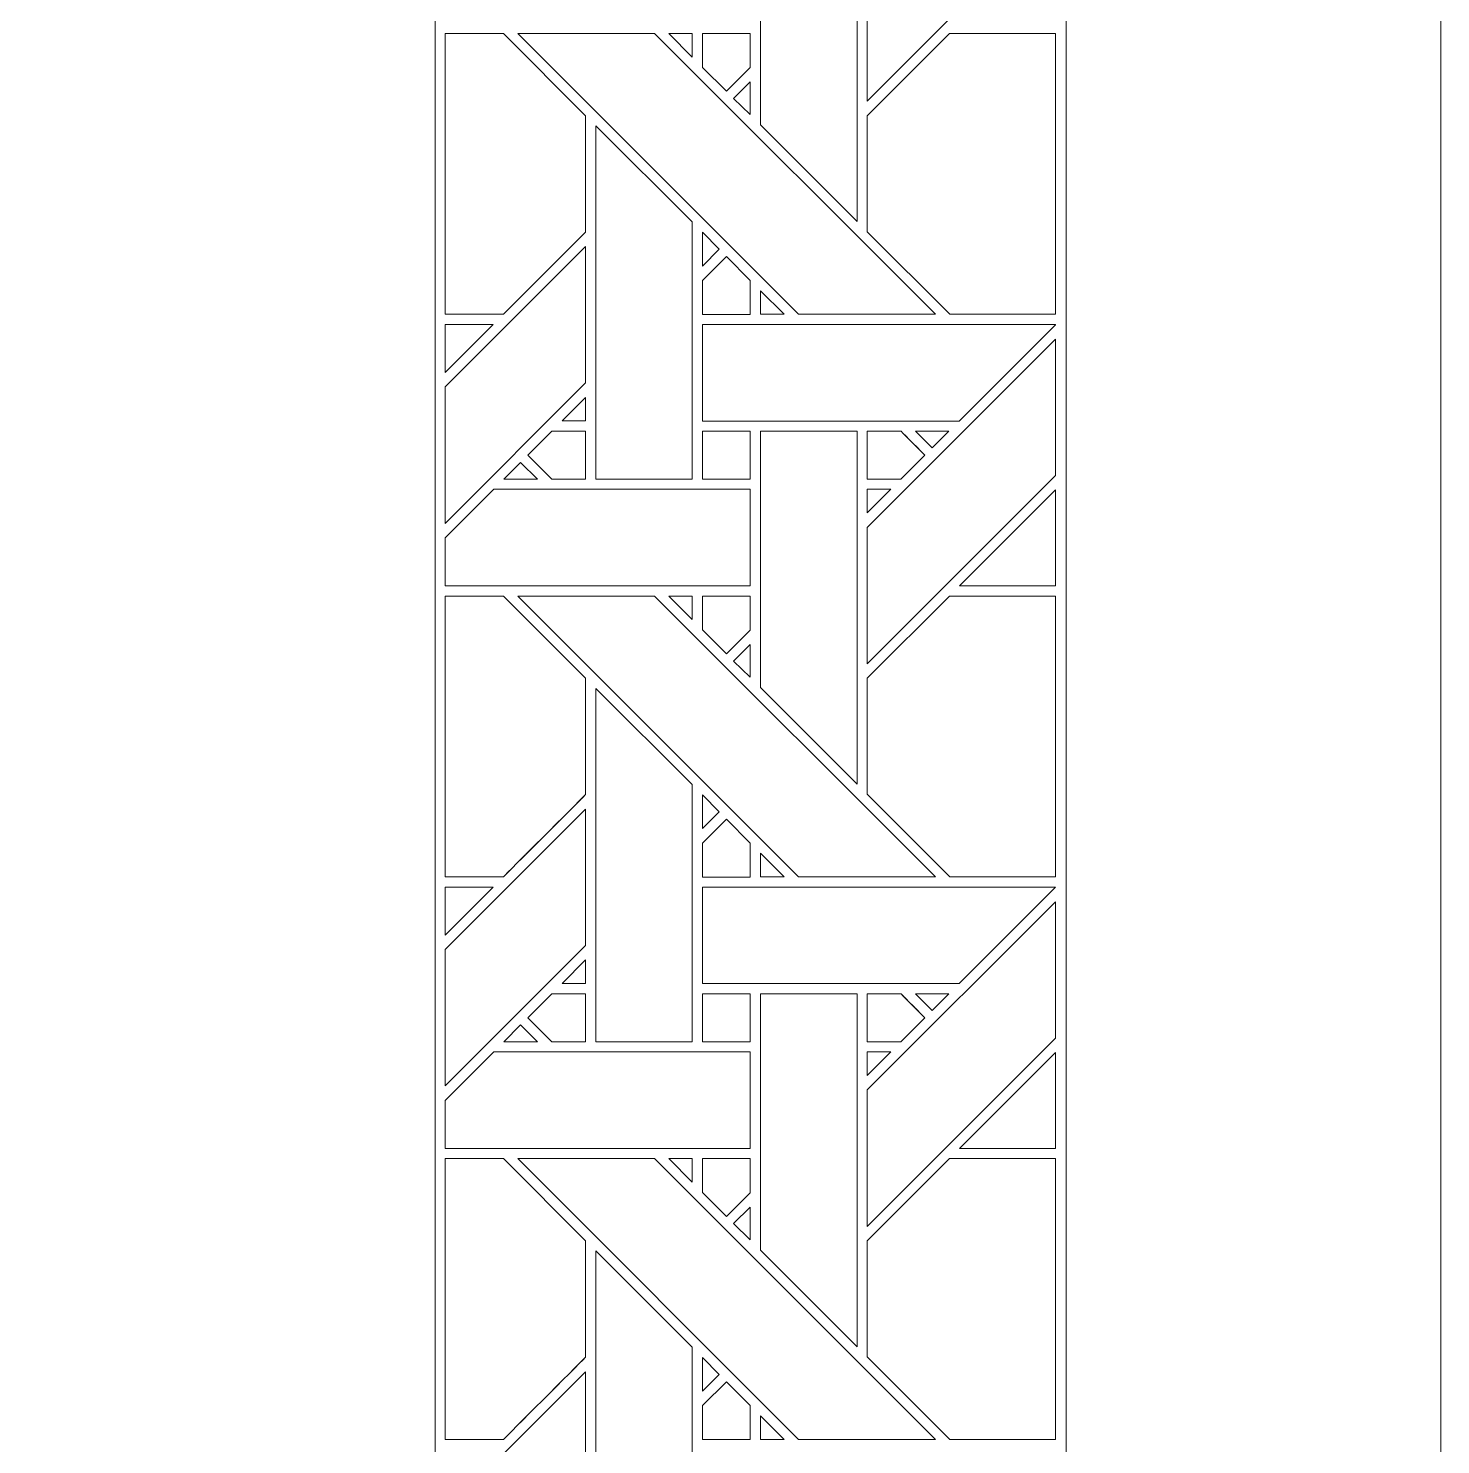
# Model space of a CAD drawing. Header units: inches. Extents: x 7.4 to 17.4, y 4.1 to 14.1.
# Drawn here: x 15 to 17.383, y 6.477 to 8.866 of the extents above; entities that cross this region are included whole.
import ezdxf

# ---------------------------------------------------------------- set-up
doc = ezdxf.new("R2010")
doc.units = ezdxf.units.IN
doc.header["$MEASUREMENT"] = 0
doc.layers.add('Design', color=7, linetype='Continuous', lineweight=0)

msp = doc.modelspace()

# ---------------------------------------------------------------- linework, layer by layer
at = {"layer": 'Design'}
for points, knots in [([(7.3829, 14.0948), (7.3829, 14.0948), (7.3829, 4.0948), (7.3829, 4.0948), (7.3829, 4.0948), (17.3829, 4.0948), (17.3829, 4.0948), (17.3829, 4.0948), (17.3829, 14.0948), (17.3829, 14.0948), (17.3829, 14.0948), (7.3829, 14.0948), (7.3829, 14.0948)], [0, 0, 0, 0, 1, 1, 1, 2, 2, 2, 3, 3, 3, 4, 4, 4, 4]), ([(8.0149, 13.4627), (8.0149, 13.4627), (8.0149, 4.7268), (8.0149, 4.7268), (8.0149, 4.7268), (16.7508, 4.7268), (16.7508, 4.7268), (16.7508, 4.7268), (16.7508, 13.4627), (16.7508, 13.4627), (16.7508, 13.4627), (8.0149, 13.4627), (8.0149, 13.4627)], [0, 0, 0, 0, 1, 1, 1, 2, 2, 2, 3, 3, 3, 4, 4, 4, 4]), ([(9.079, 5.7909), (9.079, 5.7909), (9.079, 12.3986), (9.079, 12.3986), (9.079, 12.3986), (15.6867, 12.3986), (15.6867, 12.3986), (15.6867, 12.3986), (15.6867, 5.7909), (15.6867, 5.7909), (15.6867, 5.7909), (9.079, 5.7909), (9.079, 5.7909)], [0, 0, 0, 0, 1, 1, 1, 2, 2, 2, 3, 3, 3, 4, 4, 4, 4]), ([(16.7329, 9.0605), (16.7329, 9.0605), (16.4153, 8.743), (16.4153, 8.743), (16.4153, 8.743), (16.4153, 8.9731), (16.4153, 8.9731), (16.4153, 8.9731), (16.7329, 9.2906), (16.7329, 9.2906), (16.7329, 9.2906), (16.7329, 9.0605), (16.7329, 9.0605)], [0, 0, 0, 0, 1, 1, 1, 2, 2, 2, 3, 3, 3, 4, 4, 4, 4]), ([(16.2352, 8.703), (16.2352, 8.703), (16.2352, 9.1352), (16.2352, 9.1352), (16.2352, 9.1352), (16.3982, 9.1352), (16.3982, 9.1352), (16.3982, 9.1352), (16.3982, 8.5401), (16.3982, 8.5401), (16.3982, 8.5401), (16.2352, 8.703), (16.2352, 8.703)], [0, 0, 0, 0, 1, 1, 1, 2, 2, 2, 3, 3, 3, 4, 4, 4, 4]), ([(15.8016, 8.3837), (15.8016, 8.3837), (15.7034, 8.3837), (15.7034, 8.3837), (15.7034, 8.3837), (15.7034, 8.8573), (15.7034, 8.8573), (15.7034, 8.8573), (15.8015, 8.8573), (15.8015, 8.8573), (15.8015, 8.8573), (15.9403, 8.7186), (15.9403, 8.7186), (15.9403, 8.7186), (15.9403, 8.5224), (15.9403, 8.5224), (15.9225, 8.5044), (15.8105, 8.3927), (15.8016, 8.3837)], [0, 0, 0, 0, 1, 1, 1, 2, 2, 2, 3, 3, 3, 4, 4, 4, 5, 5, 5, 6, 6, 6, 6]), ([(15.9403, 8.5224), (15.9221, 8.5041), (15.8102, 8.3924), (15.8016, 8.3837), (15.8016, 8.3837), (15.7034, 8.3837), (15.7034, 8.3837), (15.7034, 8.3837), (15.7034, 8.8573), (15.7034, 8.8573), (15.7034, 8.8573), (15.8015, 8.8573), (15.8015, 8.8573), (15.8015, 8.8573), (15.9403, 8.7186), (15.9403, 8.7186), (15.9403, 8.7186), (15.9403, 8.5224), (15.9403, 8.5224)], [0, 0, 0, 0, 1, 1, 1, 2, 2, 2, 3, 3, 3, 4, 4, 4, 5, 5, 5, 6, 6, 6, 6]), ([(16.5303, 8.3837), (16.5303, 8.3837), (16.2993, 8.3837), (16.2993, 8.3837), (16.2993, 8.3837), (15.8257, 8.8573), (15.8257, 8.8573), (15.8257, 8.8573), (16.0567, 8.8573), (16.0567, 8.8573), (16.0567, 8.8573), (16.5303, 8.3837), (16.5303, 8.3837)], [0, 0, 0, 0, 1, 1, 1, 2, 2, 2, 3, 3, 3, 4, 4, 4, 4]), ([(16.0808, 8.8573), (16.0808, 8.8573), (16.1202, 8.8573), (16.1202, 8.8573), (16.1202, 8.8573), (16.1202, 8.8175), (16.1202, 8.8175), (16.1202, 8.8175), (16.0808, 8.8573), (16.0808, 8.8573)], [0, 0, 0, 0, 1, 1, 1, 2, 2, 2, 3, 3, 3, 3]), ([(16.1375, 8.8573), (16.1375, 8.8573), (16.2177, 8.8573), (16.2177, 8.8573), (16.2177, 8.8573), (16.2177, 8.7997), (16.2177, 8.7997), (16.2177, 8.7997), (16.1778, 8.7598), (16.1778, 8.7598), (16.1778, 8.7598), (16.1375, 8.8001), (16.1375, 8.8001), (16.1375, 8.8001), (16.1375, 8.8573), (16.1375, 8.8573)], [0, 0, 0, 0, 1, 1, 1, 2, 2, 2, 3, 3, 3, 4, 4, 4, 5, 5, 5, 5]), ([(16.1778, 8.7598), (16.1778, 8.7598), (16.1375, 8.8001), (16.1375, 8.8001), (16.1375, 8.8001), (16.1375, 8.8573), (16.1375, 8.8573), (16.1375, 8.8573), (16.2177, 8.8573), (16.2177, 8.8573), (16.2177, 8.8573), (16.2177, 8.7997), (16.2177, 8.7997), (16.2177, 8.7997), (16.1778, 8.7598), (16.1778, 8.7598)], [0, 0, 0, 0, 1, 1, 1, 2, 2, 2, 3, 3, 3, 4, 4, 4, 5, 5, 5, 5]), ([(16.7329, 8.3837), (16.7329, 8.3837), (16.5546, 8.3837), (16.5546, 8.3837), (16.5546, 8.3837), (16.4153, 8.5229), (16.4153, 8.5229), (16.4153, 8.5229), (16.4153, 8.7186), (16.4153, 8.7186), (16.4153, 8.7186), (16.554, 8.8573), (16.554, 8.8573), (16.554, 8.8573), (16.7329, 8.8573), (16.7329, 8.8573), (16.7329, 8.8573), (16.7329, 8.3837), (16.7329, 8.3837)], [0, 0, 0, 0, 1, 1, 1, 2, 2, 2, 3, 3, 3, 4, 4, 4, 5, 5, 5, 6, 6, 6, 6]), ([(16.7329, 8.3837), (16.7329, 8.3837), (16.5546, 8.3837), (16.5546, 8.3837), (16.5546, 8.3837), (16.4153, 8.5229), (16.4153, 8.5229), (16.4153, 8.5229), (16.4153, 8.7186), (16.4153, 8.7186), (16.4153, 8.7186), (16.554, 8.8573), (16.554, 8.8573), (16.554, 8.8573), (16.7329, 8.8573), (16.7329, 8.8573), (16.7329, 8.8573), (16.7329, 8.3837), (16.7329, 8.3837)], [0, 0, 0, 0, 1, 1, 1, 2, 2, 2, 3, 3, 3, 4, 4, 4, 5, 5, 5, 6, 6, 6, 6]), ([(16.2177, 8.7755), (16.2177, 8.7755), (16.2177, 8.7203), (16.2177, 8.7203), (16.2177, 8.7203), (16.1899, 8.7477), (16.1899, 8.7477), (16.1899, 8.7477), (16.2177, 8.7755), (16.2177, 8.7755)], [0, 0, 0, 0, 1, 1, 1, 2, 2, 2, 3, 3, 3, 3]), ([(15.9574, 8.1057), (15.9574, 8.1057), (15.9574, 8.7015), (15.9574, 8.7015), (15.9574, 8.7015), (16.1201, 8.5394), (16.1201, 8.5394), (16.1201, 8.5394), (16.1201, 8.1057), (16.1201, 8.1057), (16.1201, 8.1057), (15.9574, 8.1057), (15.9574, 8.1057)], [0, 0, 0, 0, 1, 1, 1, 2, 2, 2, 3, 3, 3, 4, 4, 4, 4]), ([(16.1374, 8.4651), (16.1374, 8.4651), (16.1374, 8.5219), (16.1374, 8.5219), (16.1374, 8.5219), (16.1656, 8.4933), (16.1656, 8.4933), (16.1656, 8.4933), (16.1374, 8.4651), (16.1374, 8.4651)], [0, 0, 0, 0, 1, 1, 1, 2, 2, 2, 3, 3, 3, 3]), ([(15.9403, 8.498), (15.9403, 8.498), (15.9403, 8.2679), (15.9403, 8.2679), (15.9403, 8.2679), (15.7034, 8.0311), (15.7034, 8.0311), (15.7034, 8.0311), (15.7034, 8.2612), (15.7034, 8.2612), (15.7034, 8.2612), (15.9403, 8.498), (15.9403, 8.498)], [0, 0, 0, 0, 1, 1, 1, 2, 2, 2, 3, 3, 3, 4, 4, 4, 4]), ([(16.2181, 8.3834), (16.2181, 8.3834), (16.1375, 8.3834), (16.1375, 8.3834), (16.1375, 8.3834), (16.1375, 8.4407), (16.1375, 8.4407), (16.1375, 8.4407), (16.1778, 8.4811), (16.1778, 8.4811), (16.1778, 8.4811), (16.2181, 8.4407), (16.2181, 8.4407), (16.2181, 8.4407), (16.2181, 8.3834), (16.2181, 8.3834)], [0, 0, 0, 0, 1, 1, 1, 2, 2, 2, 3, 3, 3, 4, 4, 4, 5, 5, 5, 5]), ([(16.1375, 8.4407), (16.1375, 8.4407), (16.1778, 8.4811), (16.1778, 8.4811), (16.1778, 8.4811), (16.2181, 8.4407), (16.2181, 8.4407), (16.2181, 8.4407), (16.2181, 8.3834), (16.2181, 8.3834), (16.2181, 8.3834), (16.1375, 8.3834), (16.1375, 8.3834), (16.1375, 8.3834), (16.1375, 8.4407), (16.1375, 8.4407)], [0, 0, 0, 0, 1, 1, 1, 2, 2, 2, 3, 3, 3, 4, 4, 4, 5, 5, 5, 5]), ([(16.2751, 8.3837), (16.2751, 8.3837), (16.2354, 8.3837), (16.2354, 8.3837), (16.2354, 8.3837), (16.2354, 8.4235), (16.2354, 8.4235), (16.2354, 8.4235), (16.2751, 8.3837), (16.2751, 8.3837)], [0, 0, 0, 0, 1, 1, 1, 2, 2, 2, 3, 3, 3, 3]), ([(15.7034, 8.2855), (15.7034, 8.2855), (15.7034, 8.3664), (15.7034, 8.3664), (15.7034, 8.3664), (15.7844, 8.3664), (15.7844, 8.3664), (15.7844, 8.3664), (15.7034, 8.2855), (15.7034, 8.2855)], [0, 0, 0, 0, 1, 1, 1, 2, 2, 2, 3, 3, 3, 3]), ([(16.7329, 8.3661), (16.7329, 8.3661), (16.5704, 8.2037), (16.5704, 8.2037), (16.5704, 8.2037), (16.1375, 8.2037), (16.1375, 8.2037), (16.1375, 8.2037), (16.1375, 8.3664), (16.1375, 8.3664), (16.1375, 8.3664), (16.7329, 8.3664), (16.7329, 8.3664), (16.7329, 8.3664), (16.7329, 8.3661), (16.7329, 8.3661)], [0, 0, 0, 0, 1, 1, 1, 2, 2, 2, 3, 3, 3, 4, 4, 4, 5, 5, 5, 5]), ([(16.7329, 8.1118), (16.7329, 8.1118), (16.4153, 7.7943), (16.4153, 7.7943), (16.4153, 7.7943), (16.4153, 8.0244), (16.4153, 8.0244), (16.4153, 8.0244), (16.7329, 8.3419), (16.7329, 8.3419), (16.7329, 8.3419), (16.7329, 8.1118), (16.7329, 8.1118)], [0, 0, 0, 0, 1, 1, 1, 2, 2, 2, 3, 3, 3, 4, 4, 4, 4]), ([(15.9403, 8.2435), (15.9403, 8.2435), (15.9403, 8.2038), (15.9403, 8.2038), (15.9403, 8.2038), (15.9005, 8.2038), (15.9005, 8.2038), (15.9005, 8.2038), (15.9403, 8.2435), (15.9403, 8.2435)], [0, 0, 0, 0, 1, 1, 1, 2, 2, 2, 3, 3, 3, 3]), ([(15.9403, 8.1057), (15.9403, 8.1057), (15.8832, 8.1057), (15.8832, 8.1057), (15.8832, 8.1057), (15.8428, 8.1461), (15.8428, 8.1461), (15.8428, 8.1461), (15.8832, 8.1865), (15.8832, 8.1865), (15.8832, 8.1865), (15.9403, 8.1865), (15.9403, 8.1865), (15.9403, 8.1865), (15.9403, 8.1057), (15.9403, 8.1057)], [0, 0, 0, 0, 1, 1, 1, 2, 2, 2, 3, 3, 3, 4, 4, 4, 5, 5, 5, 5]), ([(15.8428, 8.1461), (15.8428, 8.1461), (15.8832, 8.1865), (15.8832, 8.1865), (15.8832, 8.1865), (15.9403, 8.1865), (15.9403, 8.1865), (15.9403, 8.1865), (15.9403, 8.1057), (15.9403, 8.1057), (15.9403, 8.1057), (15.8832, 8.1057), (15.8832, 8.1057), (15.8832, 8.1057), (15.8428, 8.1461), (15.8428, 8.1461)], [0, 0, 0, 0, 1, 1, 1, 2, 2, 2, 3, 3, 3, 4, 4, 4, 5, 5, 5, 5]), ([(16.1375, 8.1865), (16.1375, 8.1865), (16.2177, 8.1865), (16.2177, 8.1865), (16.2177, 8.1865), (16.2177, 8.1057), (16.2177, 8.1057), (16.2177, 8.1057), (16.1375, 8.1057), (16.1375, 8.1057), (16.1375, 8.1057), (16.1375, 8.1865), (16.1375, 8.1865)], [0, 0, 0, 0, 1, 1, 1, 2, 2, 2, 3, 3, 3, 4, 4, 4, 4]), ([(16.2177, 8.1057), (16.2177, 8.1057), (16.1375, 8.1057), (16.1375, 8.1057), (16.1375, 8.1057), (16.1375, 8.1865), (16.1375, 8.1865), (16.1375, 8.1865), (16.2177, 8.1865), (16.2177, 8.1865), (16.2177, 8.1865), (16.2177, 8.1057), (16.2177, 8.1057)], [0, 0, 0, 0, 1, 1, 1, 2, 2, 2, 3, 3, 3, 4, 4, 4, 4]), ([(16.2352, 7.7543), (16.2352, 7.7543), (16.2352, 8.1865), (16.2352, 8.1865), (16.2352, 8.1865), (16.3982, 8.1865), (16.3982, 8.1865), (16.3982, 8.1865), (16.3982, 7.5914), (16.3982, 7.5914), (16.3982, 7.5914), (16.2352, 7.7543), (16.2352, 7.7543)], [0, 0, 0, 0, 1, 1, 1, 2, 2, 2, 3, 3, 3, 4, 4, 4, 4]), ([(16.4153, 8.1865), (16.4153, 8.1865), (16.4724, 8.1865), (16.4724, 8.1865), (16.4775, 8.1813), (16.5083, 8.1505), (16.5127, 8.1461), (16.5127, 8.1461), (16.4723, 8.1057), (16.4723, 8.1057), (16.4723, 8.1057), (16.4153, 8.1057), (16.4153, 8.1057), (16.4153, 8.1057), (16.4153, 8.1865), (16.4153, 8.1865)], [0, 0, 0, 0, 1, 1, 1, 2, 2, 2, 3, 3, 3, 4, 4, 4, 5, 5, 5, 5]), ([(16.5127, 8.1461), (16.5127, 8.1461), (16.4723, 8.1057), (16.4723, 8.1057), (16.4723, 8.1057), (16.4153, 8.1057), (16.4153, 8.1057), (16.4153, 8.1057), (16.4153, 8.1865), (16.4153, 8.1865), (16.4153, 8.1865), (16.4724, 8.1865), (16.4724, 8.1865), (16.4777, 8.1812), (16.5085, 8.1503), (16.5127, 8.1461)], [0, 0, 0, 0, 1, 1, 1, 2, 2, 2, 3, 3, 3, 4, 4, 4, 5, 5, 5, 5]), ([(16.4967, 8.1865), (16.4967, 8.1865), (16.5532, 8.1865), (16.5532, 8.1865), (16.5532, 8.1865), (16.5249, 8.1583), (16.5249, 8.1583), (16.5249, 8.1583), (16.4967, 8.1865), (16.4967, 8.1865)], [0, 0, 0, 0, 1, 1, 1, 2, 2, 2, 3, 3, 3, 3]), ([(15.8307, 8.1339), (15.8307, 8.1339), (15.8589, 8.1057), (15.8589, 8.1057), (15.8589, 8.1057), (15.8024, 8.1057), (15.8024, 8.1057), (15.8024, 8.1057), (15.8307, 8.1339), (15.8307, 8.1339)], [0, 0, 0, 0, 1, 1, 1, 2, 2, 2, 3, 3, 3, 3]), ([(16.2177, 8.0885), (16.2177, 8.0885), (16.2177, 7.9257), (16.2177, 7.9257), (16.2177, 7.9257), (15.7034, 7.9257), (15.7034, 7.9257), (15.7034, 7.9257), (15.7034, 8.0067), (15.7034, 8.0067), (15.7034, 8.0067), (15.7853, 8.0885), (15.7853, 8.0885), (15.7853, 8.0885), (16.2177, 8.0885), (16.2177, 8.0885)], [0, 0, 0, 0, 1, 1, 1, 2, 2, 2, 3, 3, 3, 4, 4, 4, 5, 5, 5, 5]), ([(16.4551, 8.0885), (16.4551, 8.0885), (16.4153, 8.0487), (16.4153, 8.0487), (16.4153, 8.0487), (16.4153, 8.0885), (16.4153, 8.0885), (16.4153, 8.0885), (16.4551, 8.0885), (16.4551, 8.0885)], [0, 0, 0, 0, 1, 1, 1, 2, 2, 2, 3, 3, 3, 3]), ([(16.7329, 7.9257), (16.7329, 7.9257), (16.5711, 7.9257), (16.5711, 7.9257), (16.5711, 7.9257), (16.7329, 8.0874), (16.7329, 8.0874), (16.7329, 8.0874), (16.7329, 7.9257), (16.7329, 7.9257)], [0, 0, 0, 0, 1, 1, 1, 2, 2, 2, 3, 3, 3, 3]), ([(15.8016, 7.435), (15.8016, 7.435), (15.7034, 7.435), (15.7034, 7.435), (15.7034, 7.435), (15.7034, 7.9086), (15.7034, 7.9086), (15.7034, 7.9086), (15.8015, 7.9086), (15.8015, 7.9086), (15.8015, 7.9086), (15.9403, 7.7699), (15.9403, 7.7699), (15.9403, 7.7699), (15.9403, 7.5737), (15.9403, 7.5737), (15.9225, 7.5557), (15.8105, 7.444), (15.8016, 7.435)], [0, 0, 0, 0, 1, 1, 1, 2, 2, 2, 3, 3, 3, 4, 4, 4, 5, 5, 5, 6, 6, 6, 6]), ([(15.9403, 7.5737), (15.9223, 7.5555), (15.8104, 7.4438), (15.8016, 7.435), (15.8016, 7.435), (15.7034, 7.435), (15.7034, 7.435), (15.7034, 7.435), (15.7034, 7.9086), (15.7034, 7.9086), (15.7034, 7.9086), (15.8015, 7.9086), (15.8015, 7.9086), (15.8015, 7.9086), (15.9403, 7.7699), (15.9403, 7.7699), (15.9403, 7.7699), (15.9403, 7.5737), (15.9403, 7.5737)], [0, 0, 0, 0, 1, 1, 1, 2, 2, 2, 3, 3, 3, 4, 4, 4, 5, 5, 5, 6, 6, 6, 6]), ([(16.5303, 7.435), (16.5303, 7.435), (16.2993, 7.435), (16.2993, 7.435), (16.2993, 7.435), (15.8257, 7.9086), (15.8257, 7.9086), (15.8257, 7.9086), (16.0567, 7.9086), (16.0567, 7.9086), (16.0567, 7.9086), (16.5303, 7.435), (16.5303, 7.435)], [0, 0, 0, 0, 1, 1, 1, 2, 2, 2, 3, 3, 3, 4, 4, 4, 4]), ([(16.0808, 7.9086), (16.0808, 7.9086), (16.1202, 7.9086), (16.1202, 7.9086), (16.1202, 7.9086), (16.1202, 7.8688), (16.1202, 7.8688), (16.1202, 7.8688), (16.0808, 7.9086), (16.0808, 7.9086)], [0, 0, 0, 0, 1, 1, 1, 2, 2, 2, 3, 3, 3, 3]), ([(16.1375, 7.9086), (16.1375, 7.9086), (16.2177, 7.9086), (16.2177, 7.9086), (16.2177, 7.9086), (16.2177, 7.851), (16.2177, 7.851), (16.2177, 7.851), (16.1778, 7.8111), (16.1778, 7.8111), (16.1778, 7.8111), (16.1375, 7.8514), (16.1375, 7.8514), (16.1375, 7.8514), (16.1375, 7.9086), (16.1375, 7.9086)], [0, 0, 0, 0, 1, 1, 1, 2, 2, 2, 3, 3, 3, 4, 4, 4, 5, 5, 5, 5]), ([(16.1778, 7.8111), (16.1778, 7.8111), (16.1375, 7.8514), (16.1375, 7.8514), (16.1375, 7.8514), (16.1375, 7.9086), (16.1375, 7.9086), (16.1375, 7.9086), (16.2177, 7.9086), (16.2177, 7.9086), (16.2177, 7.9086), (16.2177, 7.851), (16.2177, 7.851), (16.2177, 7.851), (16.1778, 7.8111), (16.1778, 7.8111)], [0, 0, 0, 0, 1, 1, 1, 2, 2, 2, 3, 3, 3, 4, 4, 4, 5, 5, 5, 5]), ([(16.7329, 7.435), (16.7329, 7.435), (16.5546, 7.435), (16.5546, 7.435), (16.5546, 7.435), (16.4153, 7.5742), (16.4153, 7.5742), (16.4153, 7.5742), (16.4153, 7.7699), (16.4153, 7.7699), (16.4153, 7.7699), (16.554, 7.9086), (16.554, 7.9086), (16.554, 7.9086), (16.7329, 7.9086), (16.7329, 7.9086), (16.7329, 7.9086), (16.7329, 7.435), (16.7329, 7.435)], [0, 0, 0, 0, 1, 1, 1, 2, 2, 2, 3, 3, 3, 4, 4, 4, 5, 5, 5, 6, 6, 6, 6]), ([(16.7329, 7.435), (16.7329, 7.435), (16.5546, 7.435), (16.5546, 7.435), (16.5546, 7.435), (16.4153, 7.5742), (16.4153, 7.5742), (16.4153, 7.5742), (16.4153, 7.7699), (16.4153, 7.7699), (16.4153, 7.7699), (16.554, 7.9086), (16.554, 7.9086), (16.554, 7.9086), (16.7329, 7.9086), (16.7329, 7.9086), (16.7329, 7.9086), (16.7329, 7.435), (16.7329, 7.435)], [0, 0, 0, 0, 1, 1, 1, 2, 2, 2, 3, 3, 3, 4, 4, 4, 5, 5, 5, 6, 6, 6, 6]), ([(16.2177, 7.8268), (16.2177, 7.8268), (16.2177, 7.7716), (16.2177, 7.7716), (16.2177, 7.7716), (16.1899, 7.799), (16.1899, 7.799), (16.1899, 7.799), (16.2177, 7.8268), (16.2177, 7.8268)], [0, 0, 0, 0, 1, 1, 1, 2, 2, 2, 3, 3, 3, 3]), ([(15.9574, 7.157), (15.9574, 7.157), (15.9574, 7.7528), (15.9574, 7.7528), (15.9574, 7.7528), (16.1201, 7.5906), (16.1201, 7.5906), (16.1201, 7.5906), (16.1201, 7.157), (16.1201, 7.157), (16.1201, 7.157), (15.9574, 7.157), (15.9574, 7.157)], [0, 0, 0, 0, 1, 1, 1, 2, 2, 2, 3, 3, 3, 4, 4, 4, 4]), ([(16.1374, 7.5164), (16.1374, 7.5164), (16.1374, 7.5732), (16.1374, 7.5732), (16.1374, 7.5732), (16.1656, 7.5446), (16.1656, 7.5446), (16.1656, 7.5446), (16.1374, 7.5164), (16.1374, 7.5164)], [0, 0, 0, 0, 1, 1, 1, 2, 2, 2, 3, 3, 3, 3]), ([(15.9403, 7.5492), (15.9403, 7.5492), (15.9403, 7.3192), (15.9403, 7.3192), (15.9403, 7.3192), (15.7034, 7.0824), (15.7034, 7.0824), (15.7034, 7.0824), (15.7034, 7.3124), (15.7034, 7.3124), (15.7034, 7.3124), (15.9403, 7.5492), (15.9403, 7.5492)], [0, 0, 0, 0, 1, 1, 1, 2, 2, 2, 3, 3, 3, 4, 4, 4, 4]), ([(16.2181, 7.4347), (16.2181, 7.4347), (16.1375, 7.4347), (16.1375, 7.4347), (16.1375, 7.4347), (16.1375, 7.492), (16.1375, 7.492), (16.1375, 7.492), (16.1778, 7.5323), (16.1778, 7.5323), (16.1778, 7.5323), (16.2181, 7.492), (16.2181, 7.492), (16.2181, 7.492), (16.2181, 7.4347), (16.2181, 7.4347)], [0, 0, 0, 0, 1, 1, 1, 2, 2, 2, 3, 3, 3, 4, 4, 4, 5, 5, 5, 5]), ([(16.1375, 7.492), (16.1375, 7.492), (16.1778, 7.5323), (16.1778, 7.5323), (16.1778, 7.5323), (16.2181, 7.492), (16.2181, 7.492), (16.2181, 7.492), (16.2181, 7.4347), (16.2181, 7.4347), (16.2181, 7.4347), (16.1375, 7.4347), (16.1375, 7.4347), (16.1375, 7.4347), (16.1375, 7.492), (16.1375, 7.492)], [0, 0, 0, 0, 1, 1, 1, 2, 2, 2, 3, 3, 3, 4, 4, 4, 5, 5, 5, 5]), ([(16.2751, 7.4349), (16.2751, 7.4349), (16.2354, 7.4349), (16.2354, 7.4349), (16.2354, 7.4349), (16.2354, 7.4747), (16.2354, 7.4747), (16.2354, 7.4747), (16.2751, 7.4349), (16.2751, 7.4349)], [0, 0, 0, 0, 1, 1, 1, 2, 2, 2, 3, 3, 3, 3]), ([(15.7034, 7.3367), (15.7034, 7.3367), (15.7034, 7.4177), (15.7034, 7.4177), (15.7034, 7.4177), (15.7844, 7.4177), (15.7844, 7.4177), (15.7844, 7.4177), (15.7034, 7.3367), (15.7034, 7.3367)], [0, 0, 0, 0, 1, 1, 1, 2, 2, 2, 3, 3, 3, 3]), ([(16.7329, 7.4174), (16.7329, 7.4174), (16.5704, 7.255), (16.5704, 7.255), (16.5704, 7.255), (16.1375, 7.255), (16.1375, 7.255), (16.1375, 7.255), (16.1375, 7.4177), (16.1375, 7.4177), (16.1375, 7.4177), (16.7329, 7.4177), (16.7329, 7.4177), (16.7329, 7.4177), (16.7329, 7.4174), (16.7329, 7.4174)], [0, 0, 0, 0, 1, 1, 1, 2, 2, 2, 3, 3, 3, 4, 4, 4, 5, 5, 5, 5]), ([(16.7329, 7.1631), (16.7329, 7.1631), (16.4153, 6.8455), (16.4153, 6.8455), (16.4153, 6.8455), (16.4153, 7.0756), (16.4153, 7.0756), (16.4153, 7.0756), (16.7329, 7.3931), (16.7329, 7.3931), (16.7329, 7.3931), (16.7329, 7.1631), (16.7329, 7.1631)], [0, 0, 0, 0, 1, 1, 1, 2, 2, 2, 3, 3, 3, 4, 4, 4, 4]), ([(15.9403, 7.2948), (15.9403, 7.2948), (15.9403, 7.255), (15.9403, 7.255), (15.9403, 7.255), (15.9005, 7.255), (15.9005, 7.255), (15.9005, 7.255), (15.9403, 7.2948), (15.9403, 7.2948)], [0, 0, 0, 0, 1, 1, 1, 2, 2, 2, 3, 3, 3, 3]), ([(15.9403, 7.1569), (15.9403, 7.1569), (15.8832, 7.1569), (15.8832, 7.1569), (15.8832, 7.1569), (15.8428, 7.1973), (15.8428, 7.1973), (15.8428, 7.1973), (15.8832, 7.2377), (15.8832, 7.2377), (15.8832, 7.2377), (15.9403, 7.2377), (15.9403, 7.2377), (15.9403, 7.2377), (15.9403, 7.1569), (15.9403, 7.1569)], [0, 0, 0, 0, 1, 1, 1, 2, 2, 2, 3, 3, 3, 4, 4, 4, 5, 5, 5, 5]), ([(15.8428, 7.1973), (15.8428, 7.1973), (15.8832, 7.2377), (15.8832, 7.2377), (15.8832, 7.2377), (15.9403, 7.2377), (15.9403, 7.2377), (15.9403, 7.2377), (15.9403, 7.1569), (15.9403, 7.1569), (15.9403, 7.1569), (15.8832, 7.1569), (15.8832, 7.1569), (15.8832, 7.1569), (15.8428, 7.1973), (15.8428, 7.1973)], [0, 0, 0, 0, 1, 1, 1, 2, 2, 2, 3, 3, 3, 4, 4, 4, 5, 5, 5, 5]), ([(16.1375, 7.2377), (16.1375, 7.2377), (16.2177, 7.2377), (16.2177, 7.2377), (16.2177, 7.2377), (16.2177, 7.1569), (16.2177, 7.1569), (16.2177, 7.1569), (16.1375, 7.1569), (16.1375, 7.1569), (16.1375, 7.1569), (16.1375, 7.2377), (16.1375, 7.2377)], [0, 0, 0, 0, 1, 1, 1, 2, 2, 2, 3, 3, 3, 4, 4, 4, 4]), ([(16.2177, 7.1569), (16.2177, 7.1569), (16.1375, 7.1569), (16.1375, 7.1569), (16.1375, 7.1569), (16.1375, 7.2377), (16.1375, 7.2377), (16.1375, 7.2377), (16.2177, 7.2377), (16.2177, 7.2377), (16.2177, 7.2377), (16.2177, 7.1569), (16.2177, 7.1569)], [0, 0, 0, 0, 1, 1, 1, 2, 2, 2, 3, 3, 3, 4, 4, 4, 4]), ([(16.2352, 6.8055), (16.2352, 6.8055), (16.2352, 7.2377), (16.2352, 7.2377), (16.2352, 7.2377), (16.3982, 7.2377), (16.3982, 7.2377), (16.3982, 7.2377), (16.3982, 6.6426), (16.3982, 6.6426), (16.3982, 6.6426), (16.2352, 6.8055), (16.2352, 6.8055)], [0, 0, 0, 0, 1, 1, 1, 2, 2, 2, 3, 3, 3, 4, 4, 4, 4]), ([(16.4153, 7.2377), (16.4153, 7.2377), (16.4724, 7.2377), (16.4724, 7.2377), (16.4775, 7.2326), (16.5083, 7.2018), (16.5127, 7.1974), (16.5127, 7.1974), (16.4723, 7.1569), (16.4723, 7.1569), (16.4723, 7.1569), (16.4153, 7.1569), (16.4153, 7.1569), (16.4153, 7.1569), (16.4153, 7.2377), (16.4153, 7.2377)], [0, 0, 0, 0, 1, 1, 1, 2, 2, 2, 3, 3, 3, 4, 4, 4, 5, 5, 5, 5]), ([(16.5127, 7.1974), (16.5127, 7.1974), (16.4723, 7.1569), (16.4723, 7.1569), (16.4723, 7.1569), (16.4153, 7.1569), (16.4153, 7.1569), (16.4153, 7.1569), (16.4153, 7.2377), (16.4153, 7.2377), (16.4153, 7.2377), (16.4724, 7.2377), (16.4724, 7.2377), (16.4777, 7.2324), (16.5085, 7.2016), (16.5127, 7.1974)], [0, 0, 0, 0, 1, 1, 1, 2, 2, 2, 3, 3, 3, 4, 4, 4, 5, 5, 5, 5]), ([(16.4967, 7.2377), (16.4967, 7.2377), (16.5532, 7.2377), (16.5532, 7.2377), (16.5532, 7.2377), (16.5249, 7.2096), (16.5249, 7.2096), (16.5249, 7.2096), (16.4967, 7.2377), (16.4967, 7.2377)], [0, 0, 0, 0, 1, 1, 1, 2, 2, 2, 3, 3, 3, 3]), ([(15.8307, 7.1852), (15.8307, 7.1852), (15.8589, 7.157), (15.8589, 7.157), (15.8589, 7.157), (15.8024, 7.157), (15.8024, 7.157), (15.8024, 7.157), (15.8307, 7.1852), (15.8307, 7.1852)], [0, 0, 0, 0, 1, 1, 1, 2, 2, 2, 3, 3, 3, 3]), ([(16.2177, 7.1398), (16.2177, 7.1398), (16.2177, 6.977), (16.2177, 6.977), (16.2177, 6.977), (15.7034, 6.977), (15.7034, 6.977), (15.7034, 6.977), (15.7034, 7.058), (15.7034, 7.058), (15.7034, 7.058), (15.7853, 7.1398), (15.7853, 7.1398), (15.7853, 7.1398), (16.2177, 7.1398), (16.2177, 7.1398)], [0, 0, 0, 0, 1, 1, 1, 2, 2, 2, 3, 3, 3, 4, 4, 4, 5, 5, 5, 5]), ([(16.4551, 7.1398), (16.4551, 7.1398), (16.4153, 7.1), (16.4153, 7.1), (16.4153, 7.1), (16.4153, 7.1398), (16.4153, 7.1398), (16.4153, 7.1398), (16.4551, 7.1398), (16.4551, 7.1398)], [0, 0, 0, 0, 1, 1, 1, 2, 2, 2, 3, 3, 3, 3]), ([(16.7329, 6.977), (16.7329, 6.977), (16.5711, 6.977), (16.5711, 6.977), (16.5711, 6.977), (16.7329, 7.1387), (16.7329, 7.1387), (16.7329, 7.1387), (16.7329, 6.977), (16.7329, 6.977)], [0, 0, 0, 0, 1, 1, 1, 2, 2, 2, 3, 3, 3, 3]), ([(15.8016, 6.4862), (15.8016, 6.4862), (15.7034, 6.4862), (15.7034, 6.4862), (15.7034, 6.4862), (15.7034, 6.9598), (15.7034, 6.9598), (15.7034, 6.9598), (15.8015, 6.9598), (15.8015, 6.9598), (15.8015, 6.9598), (15.9403, 6.8211), (15.9403, 6.8211), (15.9403, 6.8211), (15.9403, 6.6249), (15.9403, 6.6249), (15.9225, 6.607), (15.8105, 6.4952), (15.8016, 6.4862)], [0, 0, 0, 0, 1, 1, 1, 2, 2, 2, 3, 3, 3, 4, 4, 4, 5, 5, 5, 6, 6, 6, 6]), ([(15.9403, 6.6249), (15.9223, 6.6069), (15.8105, 6.4951), (15.8016, 6.4862), (15.8016, 6.4862), (15.7034, 6.4862), (15.7034, 6.4862), (15.7034, 6.4862), (15.7034, 6.9598), (15.7034, 6.9598), (15.7034, 6.9598), (15.8015, 6.9598), (15.8015, 6.9598), (15.8015, 6.9598), (15.9403, 6.8211), (15.9403, 6.8211), (15.9403, 6.8211), (15.9403, 6.6249), (15.9403, 6.6249)], [0, 0, 0, 0, 1, 1, 1, 2, 2, 2, 3, 3, 3, 4, 4, 4, 5, 5, 5, 6, 6, 6, 6]), ([(16.5303, 6.4862), (16.5303, 6.4862), (16.2993, 6.4862), (16.2993, 6.4862), (16.2993, 6.4862), (15.8257, 6.9599), (15.8257, 6.9599), (15.8257, 6.9599), (16.0567, 6.9599), (16.0567, 6.9599), (16.0567, 6.9599), (16.5303, 6.4862), (16.5303, 6.4862)], [0, 0, 0, 0, 1, 1, 1, 2, 2, 2, 3, 3, 3, 4, 4, 4, 4]), ([(16.0808, 6.9599), (16.0808, 6.9599), (16.1202, 6.9599), (16.1202, 6.9599), (16.1202, 6.9599), (16.1202, 6.9201), (16.1202, 6.9201), (16.1202, 6.9201), (16.0808, 6.9599), (16.0808, 6.9599)], [0, 0, 0, 0, 1, 1, 1, 2, 2, 2, 3, 3, 3, 3]), ([(16.1375, 6.9599), (16.1375, 6.9599), (16.2177, 6.9599), (16.2177, 6.9599), (16.2177, 6.9599), (16.2177, 6.9023), (16.2177, 6.9023), (16.2177, 6.9023), (16.1778, 6.8623), (16.1778, 6.8623), (16.1778, 6.8623), (16.1375, 6.9027), (16.1375, 6.9027), (16.1375, 6.9027), (16.1375, 6.9599), (16.1375, 6.9599)], [0, 0, 0, 0, 1, 1, 1, 2, 2, 2, 3, 3, 3, 4, 4, 4, 5, 5, 5, 5]), ([(16.1778, 6.8623), (16.1778, 6.8623), (16.1375, 6.9027), (16.1375, 6.9027), (16.1375, 6.9027), (16.1375, 6.9599), (16.1375, 6.9599), (16.1375, 6.9599), (16.2177, 6.9599), (16.2177, 6.9599), (16.2177, 6.9599), (16.2177, 6.9023), (16.2177, 6.9023), (16.2177, 6.9023), (16.1778, 6.8623), (16.1778, 6.8623)], [0, 0, 0, 0, 1, 1, 1, 2, 2, 2, 3, 3, 3, 4, 4, 4, 5, 5, 5, 5]), ([(16.7329, 6.4862), (16.7329, 6.4862), (16.5546, 6.4862), (16.5546, 6.4862), (16.5546, 6.4862), (16.4153, 6.6255), (16.4153, 6.6255), (16.4153, 6.6255), (16.4153, 6.8211), (16.4153, 6.8211), (16.4153, 6.8211), (16.554, 6.9598), (16.554, 6.9598), (16.554, 6.9598), (16.7329, 6.9598), (16.7329, 6.9598), (16.7329, 6.9598), (16.7329, 6.4862), (16.7329, 6.4862)], [0, 0, 0, 0, 1, 1, 1, 2, 2, 2, 3, 3, 3, 4, 4, 4, 5, 5, 5, 6, 6, 6, 6]), ([(16.7329, 6.4862), (16.7329, 6.4862), (16.5546, 6.4862), (16.5546, 6.4862), (16.5546, 6.4862), (16.4153, 6.6255), (16.4153, 6.6255), (16.4153, 6.6255), (16.4153, 6.8211), (16.4153, 6.8211), (16.4153, 6.8211), (16.554, 6.9598), (16.554, 6.9598), (16.554, 6.9598), (16.7329, 6.9598), (16.7329, 6.9598), (16.7329, 6.9598), (16.7329, 6.4862), (16.7329, 6.4862)], [0, 0, 0, 0, 1, 1, 1, 2, 2, 2, 3, 3, 3, 4, 4, 4, 5, 5, 5, 6, 6, 6, 6]), ([(16.2177, 6.878), (16.2177, 6.878), (16.2177, 6.8229), (16.2177, 6.8229), (16.2177, 6.8229), (16.1899, 6.8503), (16.1899, 6.8503), (16.1899, 6.8503), (16.2177, 6.878), (16.2177, 6.878)], [0, 0, 0, 0, 1, 1, 1, 2, 2, 2, 3, 3, 3, 3]), ([(15.9574, 6.2082), (15.9574, 6.2082), (15.9574, 6.8041), (15.9574, 6.8041), (15.9574, 6.8041), (16.1201, 6.6419), (16.1201, 6.6419), (16.1201, 6.6419), (16.1201, 6.2082), (16.1201, 6.2082), (16.1201, 6.2082), (15.9574, 6.2082), (15.9574, 6.2082)], [0, 0, 0, 0, 1, 1, 1, 2, 2, 2, 3, 3, 3, 4, 4, 4, 4]), ([(16.1374, 6.5677), (16.1374, 6.5677), (16.1374, 6.6244), (16.1374, 6.6244), (16.1374, 6.6244), (16.1656, 6.5958), (16.1656, 6.5958), (16.1656, 6.5958), (16.1374, 6.5677), (16.1374, 6.5677)], [0, 0, 0, 0, 1, 1, 1, 2, 2, 2, 3, 3, 3, 3]), ([(15.9403, 6.6005), (15.9403, 6.6005), (15.9403, 6.3705), (15.9403, 6.3705), (15.9403, 6.3705), (15.7034, 6.1336), (15.7034, 6.1336), (15.7034, 6.1336), (15.7034, 6.3637), (15.7034, 6.3637), (15.7034, 6.3637), (15.9403, 6.6005), (15.9403, 6.6005)], [0, 0, 0, 0, 1, 1, 1, 2, 2, 2, 3, 3, 3, 4, 4, 4, 4]), ([(16.2181, 6.486), (16.2181, 6.486), (16.1375, 6.486), (16.1375, 6.486), (16.1375, 6.486), (16.1375, 6.5433), (16.1375, 6.5433), (16.1375, 6.5433), (16.1778, 6.5836), (16.1778, 6.5836), (16.1778, 6.5836), (16.2181, 6.5433), (16.2181, 6.5433), (16.2181, 6.5433), (16.2181, 6.486), (16.2181, 6.486)], [0, 0, 0, 0, 1, 1, 1, 2, 2, 2, 3, 3, 3, 4, 4, 4, 5, 5, 5, 5]), ([(16.1375, 6.5433), (16.1375, 6.5433), (16.1778, 6.5836), (16.1778, 6.5836), (16.1778, 6.5836), (16.2181, 6.5433), (16.2181, 6.5433), (16.2181, 6.5433), (16.2181, 6.486), (16.2181, 6.486), (16.2181, 6.486), (16.1375, 6.486), (16.1375, 6.486), (16.1375, 6.486), (16.1375, 6.5433), (16.1375, 6.5433)], [0, 0, 0, 0, 1, 1, 1, 2, 2, 2, 3, 3, 3, 4, 4, 4, 5, 5, 5, 5]), ([(16.2751, 6.4862), (16.2751, 6.4862), (16.2354, 6.4862), (16.2354, 6.4862), (16.2354, 6.4862), (16.2354, 6.526), (16.2354, 6.526), (16.2354, 6.526), (16.2751, 6.4862), (16.2751, 6.4862)], [0, 0, 0, 0, 1, 1, 1, 2, 2, 2, 3, 3, 3, 3])]:
    msp.add_open_spline(points, degree=3, knots=knots, dxfattribs=at)

doc.saveas('drawing.dxf')
